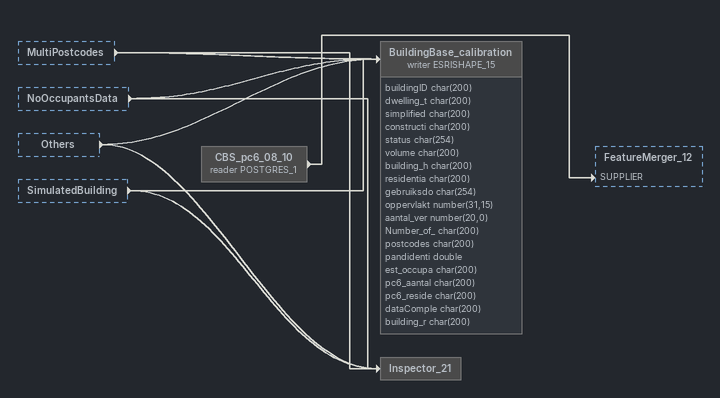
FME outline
MultiPostcodes [outside]
    -> Inspector_21
    -> BuildingBase_calibration (writer ESRISHAPE_15)
NoOccupantsData [outside]
    -> Inspector_21
    -> BuildingBase_calibration (writer ESRISHAPE_15)
Others [outside]
    -> Inspector_21
    -> BuildingBase_calibration (writer ESRISHAPE_15)
SimulatedBuilding [outside]
    -> Inspector_21
    -> BuildingBase_calibration (writer ESRISHAPE_15)
CBS_pc6_08_10 (reader POSTGRES_1) [off]
    -> FeatureMerger_12 [SUPPLIER]
BuildingBase_calibration (writer ESRISHAPE_15) [off]
    attributes: buildingID char(200), dwelling_t char(200), simplified char(200), constructi char(200), status char(254), volume char(200), building_h char(200), residentia char(200), gebruiksdo char(254), oppervlakt number(31,15), aantal_ver number(20,0), Number_of_ char(200), postcodes char(200), pandidenti double, est_occupa char(200), pc6_aantal char(200), pc6_reside char(200), dataComple char(200), building_r char(200)
Inspector_21 [off]
